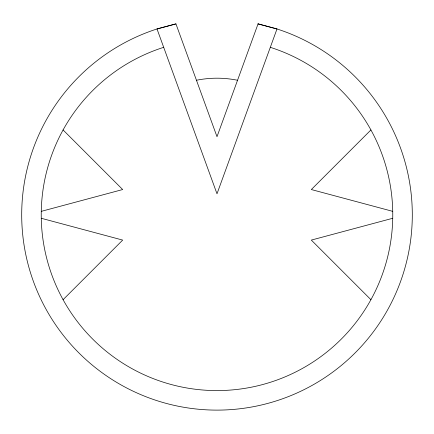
<?xml version="1.0" encoding="UTF-8"?>
<svg xmlns="http://www.w3.org/2000/svg" width="434" height="434" viewBox="0 0 434 434"><rect width="100%" height="100%" fill="white"/><g stroke="black" fill="none" stroke-linecap="round" stroke-linejoin="round"><path stroke-width="0.65" d="M258.062 23.881L217 136.699L175.938 23.881L157.005 28.959A195.3 195.3 0 0 0 58.926 329.509A195.3 195.3 0 0 0 375.074 329.509A195.3 195.3 0 0 0 276.995 28.959L258.062 23.881L276.995 28.959L217 193.797L157.005 28.959L175.938 23.881M63.076 299.688L122.676 240.089L41.263 218.275M370.924 129.945L311.324 189.544L392.737 211.358M41.263 211.358L122.676 189.544L63.076 129.945M392.737 218.275L311.324 240.089L370.924 299.688M196.314 80.29C209.937 77.496 224.063 77.496 237.686 80.29M270.311 47.328A175.77 175.77 0 0 1 359.406 317.845A175.77 175.77 0 0 1 74.594 317.845A175.77 175.77 0 0 1 163.689 47.328"/></g></svg>
